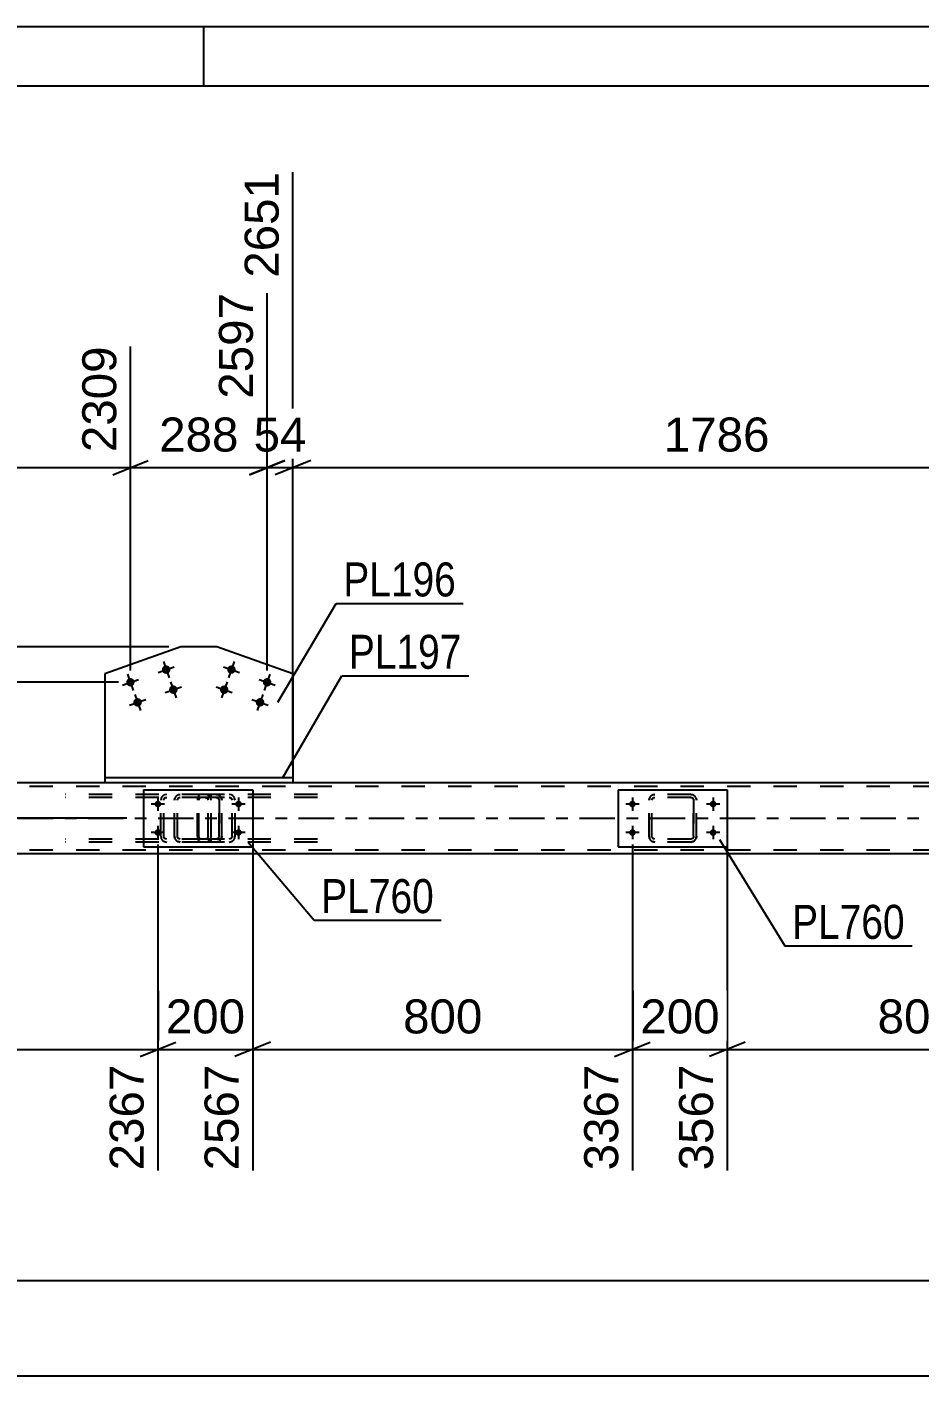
# Model space of a CAD drawing. Header units: millimetres. Extents: x -132 to 709, y -396 to 198.
# Drawn here: x 64.3 to 139.5, y 84 to 197.7 of the extents above; entities that cross this region are included whole.
import ezdxf

# ---------------------------------------------------------------- set-up
doc = ezdxf.new("R2010")
doc.units = ezdxf.units.MM
doc.linetypes.add('DXK_LINE_DOT2', pattern=[3.9198, 1.9599, -1.9599])
doc.linetypes.add('DXK_LINE_DOT3', pattern=[5.9187, 2.979, -0.9799, 0.9799, -0.9799])
doc.styles.add('Arial', font='arial.ttf', dxfattribs={"height": 0.2})
doc.styles.add('Arial Narrow', font='ARIALN.TTF', dxfattribs={"height": 0.2})

# ---------------------------------------------------------------- blocks, each defined once
blk = doc.blocks.new('Unknown-203774460-1113')
at = {"color": 5, "linetype": 'Continuous'}
for p, q in [((709.17, 197.74), (-131.83, 197.74)), ((79.17, 192.74), (79.17, 197.74)), ((704.17, 192.74), (-126.83, 192.74))]:
    blk.add_line(p, q, dxfattribs=at)
blk = doc.blocks.new('Part-203774460-3097 - 2967')
at = {"color": 2, "linetype": 'Continuous'}
for p, q in [((114.09, 133.45), (114.09, 128.65)), ((114.09, 133.45), (123.29, 133.45)), ((123.29, 133.45), (123.29, 128.65)), ((114.09, 128.65), (123.29, 128.65))]:
    blk.add_line(p, q, dxfattribs=at)
blk = doc.blocks.new('Part-203774460-3098 - 2967')
at = {"color": 7, "linetype": 'DXK_LINE_DOT2'}
for p, q in [((116.99, 133.02), (117.17, 133.05)), ((117.17, 133.05), (116.99, 133.02)), ((120.21, 133.05), (117.17, 133.05)), ((120.21, 133.05), (120.4, 133.02)), ((120.4, 133.02), (120.21, 133.05)), ((116.69, 132.57), (116.73, 132.76)), ((116.73, 132.76), (116.69, 132.57)), ((116.69, 129.53), (116.69, 132.57)), ((116.69, 129.53), (116.69, 132.57)), ((116.93, 132.57), (116.95, 132.66)), ((116.93, 129.53), (116.93, 132.57)), ((116.93, 129.53), (116.93, 132.57)), ((116.95, 132.66), (117, 132.74)), ((117, 132.74), (117.08, 132.79)), ((117.08, 132.79), (117.17, 132.81)), ((120.21, 132.81), (117.17, 132.81)), ((120.21, 132.81), (120.3, 132.79)), ((120.3, 132.79), (120.38, 132.74)), ((120.38, 132.74), (120.43, 132.66)), ((120.43, 132.66), (120.45, 132.57)), ((120.45, 129.53), (120.45, 132.57)), ((120.45, 132.57), (120.45, 129.53)), ((120.66, 132.76), (120.69, 132.57)), ((120.69, 132.57), (120.66, 132.76)), ((120.69, 129.53), (120.69, 132.57)), ((120.69, 129.53), (120.69, 132.57)), ((116.73, 129.35), (116.69, 129.53)), ((116.69, 129.53), (116.73, 129.35)), ((116.95, 129.44), (116.93, 129.53)), ((117, 129.36), (116.95, 129.44)), ((117.17, 129.05), (116.99, 129.09)), ((116.99, 129.09), (117.17, 129.05)), ((117.08, 129.31), (117, 129.36)), ((117.17, 129.29), (117.08, 129.31)), ((120.21, 129.29), (117.17, 129.29)), ((120.21, 129.05), (117.17, 129.05)), ((120.3, 129.31), (120.21, 129.29)), ((120.4, 129.09), (120.21, 129.05)), ((120.21, 129.05), (120.4, 129.09)), ((120.38, 129.36), (120.3, 129.31)), ((120.43, 129.44), (120.38, 129.36)), ((120.45, 129.53), (120.43, 129.44)), ((120.69, 129.53), (120.66, 129.35)), ((120.66, 129.35), (120.69, 129.53))]:
    blk.add_line(p, q, dxfattribs=at)
at = {"color": 7, "linetype": 'DXK_LINE_DOT3'}
blk.add_line((118.69, 131.05), (118.69, 131.05), dxfattribs=at)
at = {"color": 7, "linetype": 'DXK_LINE_DOT2'}
for centre, start, end in [((117.17, 132.57), 112.5, 157.5), ((117.17, 132.57), 112.5, 157.5), ((120.21, 132.57), 22.5, 67.5), ((120.21, 132.57), 22.5, 67.5), ((117.17, 129.53), 202.5, 247.5), ((117.17, 129.53), 202.5, 247.5), ((120.21, 129.53), 292.5, 337.5), ((120.21, 129.53), 292.5, 337.5)]:
    blk.add_arc(centre, 0.48, start, end, dxfattribs=at)
blk = doc.blocks.new('Part-203774460-3177 - 2967')
at = {"color": 2, "linetype": 'Continuous'}
for p, q in [((86.67, 134.45), (70.81, 134.45)), ((70.81, 134.45), (70.81, 134.05)), ((86.67, 134.45), (86.67, 134.05)), ((86.67, 134.05), (70.81, 134.05))]:
    blk.add_line(p, q, dxfattribs=at)
blk = doc.blocks.new('Part-203774460-3091 - 2967')
at = {"color": 2, "linetype": 'Continuous'}
for p, q in [((74.09, 133.45), (74.09, 128.65)), ((74.09, 133.45), (83.29, 133.45)), ((83.29, 133.45), (83.29, 128.65)), ((74.09, 128.65), (83.29, 128.65))]:
    blk.add_line(p, q, dxfattribs=at)
blk = doc.blocks.new('Part-203774460-3092 - 2967')
at = {"color": 7, "linetype": 'DXK_LINE_DOT2'}
for p, q in [((76.99, 133.02), (77.17, 133.05)), ((77.17, 133.05), (76.99, 133.02)), ((80.21, 133.05), (77.17, 133.05)), ((80.21, 133.05), (80.4, 133.02)), ((80.4, 133.02), (80.21, 133.05)), ((76.69, 132.57), (76.73, 132.76)), ((76.73, 132.76), (76.69, 132.57)), ((76.69, 129.53), (76.69, 132.57)), ((76.69, 129.53), (76.69, 132.57)), ((76.93, 132.57), (76.95, 132.66)), ((76.93, 129.53), (76.93, 132.57)), ((76.93, 129.53), (76.93, 132.57)), ((76.95, 132.66), (77, 132.74)), ((77, 132.74), (77.08, 132.79)), ((77.08, 132.79), (77.17, 132.81)), ((80.21, 132.81), (77.17, 132.81)), ((80.21, 132.81), (80.3, 132.79)), ((80.3, 132.79), (80.38, 132.74)), ((80.38, 132.74), (80.43, 132.66)), ((80.43, 132.66), (80.45, 132.57)), ((80.45, 129.53), (80.45, 132.57)), ((80.45, 132.57), (80.45, 129.53)), ((80.66, 132.76), (80.69, 132.57)), ((80.69, 132.57), (80.66, 132.76)), ((80.69, 129.53), (80.69, 132.57)), ((80.69, 129.53), (80.69, 132.57)), ((76.73, 129.35), (76.69, 129.53)), ((76.69, 129.53), (76.73, 129.35)), ((76.95, 129.44), (76.93, 129.53)), ((77, 129.36), (76.95, 129.44)), ((77.17, 129.05), (76.99, 129.09)), ((76.99, 129.09), (77.17, 129.05)), ((77.08, 129.31), (77, 129.36)), ((77.17, 129.29), (77.08, 129.31)), ((80.21, 129.29), (77.17, 129.29)), ((80.21, 129.05), (77.17, 129.05)), ((80.3, 129.31), (80.21, 129.29)), ((80.4, 129.09), (80.21, 129.05)), ((80.21, 129.05), (80.4, 129.09)), ((80.38, 129.36), (80.3, 129.31)), ((80.43, 129.44), (80.38, 129.36)), ((80.45, 129.53), (80.43, 129.44)), ((80.69, 129.53), (80.66, 129.35)), ((80.66, 129.35), (80.69, 129.53))]:
    blk.add_line(p, q, dxfattribs=at)
at = {"color": 7, "linetype": 'DXK_LINE_DOT3'}
blk.add_line((78.69, 131.05), (78.69, 131.05), dxfattribs=at)
at = {"color": 7, "linetype": 'DXK_LINE_DOT2'}
for centre, start, end in [((77.17, 132.57), 112.5, 157.5), ((77.17, 132.57), 112.5, 157.5), ((80.21, 132.57), 22.5, 67.5), ((80.21, 132.57), 22.5, 67.5), ((77.17, 129.53), 202.5, 247.5), ((77.17, 129.53), 202.5, 247.5), ((80.21, 129.53), 292.5, 337.5), ((80.21, 129.53), 292.5, 337.5)]:
    blk.add_arc(centre, 0.48, start, end, dxfattribs=at)
blk = doc.blocks.new('Part-203774460-3110 - 2967')
at = {"color": 7, "linetype": 'DXK_LINE_DOT2'}
for p, q in [((611.29, 133.73), (-19.38, 133.73)), ((86.67, 134.05), (70.81, 134.05)), ((611.29, 128.37), (-19.38, 128.37))]:
    blk.add_line(p, q, dxfattribs=at)
at = {"color": 2, "linetype": 'Continuous'}
for p, q in [((70.81, 134.05), (1.88, 134.05)), ((155.95, 134.05), (86.67, 134.05)), ((611.29, 128.05), (-15.38, 128.05))]:
    blk.add_line(p, q, dxfattribs=at)
at = {"color": 7, "linetype": 'DXK_LINE_DOT3'}
blk.add_line((-19.38, 131.05), (611.29, 131.05), dxfattribs=at)
blk = doc.blocks.new('Bolt-203774460-3150 - 2967')
at = {"linetype": 'Continuous'}
for points in [[(75.29, 131.97, -1), (75.29, 132.53, -1)], [(82.09, 131.97, -1), (82.09, 132.53, -1)], [(75.29, 129.57, -1), (75.29, 130.13, -1)], [(82.09, 129.57, -1), (82.09, 130.13, -1)]]:
    blk.add_hatch(color=1, dxfattribs=at).paths.add_polyline_path(points)
at = {"color": 1, "linetype": 'Continuous'}
for p, q in [((75.85, 132.25), (74.73, 132.25)), ((75.29, 132.81), (75.29, 131.69)), ((82.65, 132.25), (81.53, 132.25)), ((82.09, 132.81), (82.09, 131.69)), ((75.85, 129.85), (74.73, 129.85)), ((75.29, 130.41), (75.29, 129.29)), ((82.65, 129.85), (81.53, 129.85)), ((82.09, 130.41), (82.09, 129.29))]:
    blk.add_line(p, q, dxfattribs=at)
blk = doc.blocks.new('Bolt-203774460-3152 - 2967')
at = {"linetype": 'Continuous'}
for points in [[(115.29, 131.97, -1), (115.29, 132.53, -1)], [(122.09, 131.97, -1), (122.09, 132.53, -1)], [(115.29, 129.57, -1), (115.29, 130.13, -1)], [(122.09, 129.57, -1), (122.09, 130.13, -1)]]:
    blk.add_hatch(color=1, dxfattribs=at).paths.add_polyline_path(points)
at = {"color": 1, "linetype": 'Continuous'}
for p, q in [((115.85, 132.25), (114.73, 132.25)), ((115.29, 132.81), (115.29, 131.69)), ((122.65, 132.25), (121.53, 132.25)), ((122.09, 132.81), (122.09, 131.69)), ((115.85, 129.85), (114.73, 129.85)), ((115.29, 130.41), (115.29, 129.29)), ((122.65, 129.85), (121.53, 129.85)), ((122.09, 130.41), (122.09, 129.29))]:
    blk.add_line(p, q, dxfattribs=at)
blk = doc.blocks.new('Bolt-203774460-3155 - 2967')
at = {"linetype": 'Continuous'}
for points in [[(76.33, 143.7, -1), (75.65, 143.46, -1)], [(73.31, 142.63, -1), (72.64, 142.39, -1)], [(76.93, 142.01, -1), (76.25, 141.77, -1)], [(73.92, 140.94, -1), (73.24, 140.7, -1)]]:
    blk.add_hatch(color=1, dxfattribs=at).paths.add_polyline_path(points)
at = {"color": 1, "linetype": 'Continuous'}
for p, q in [((75.31, 143.34), (76.67, 143.82)), ((75.75, 144.26), (76.23, 142.9)), ((72.3, 142.27), (73.65, 142.75)), ((72.73, 143.19), (73.22, 141.83)), ((75.91, 141.64), (77.27, 142.13)), ((76.35, 142.56), (76.83, 141.21)), ((72.9, 140.58), (74.26, 141.06)), ((73.34, 141.49), (73.82, 140.14))]:
    blk.add_line(p, q, dxfattribs=at)
blk = doc.blocks.new('Part-203774460-3159 - 2967')
at = {"color": 7, "linetype": 'DXK_LINE_DOT2'}
for p, q in [((78.89, 133.05), (78.79, 133.02)), ((88.74, 133.05), (78.89, 133.05)), ((79.79, 132.81), (79.79, 133.05)), ((81.49, 133.02), (81.3, 133.05)), ((78.64, 132.76), (78.62, 132.57)), ((78.62, 129.53), (78.62, 132.57)), ((78.7, 132.91), (78.64, 132.76)), ((78.79, 133.02), (78.7, 132.91)), ((78.75, 132.57), (78.76, 132.66)), ((78.75, 129.53), (78.75, 132.57)), ((78.76, 132.66), (78.79, 132.74)), ((78.79, 132.74), (78.84, 132.79)), ((78.84, 132.79), (78.89, 132.81)), ((88.74, 132.81), (78.89, 132.81)), ((81.3, 132.81), (81.39, 132.79)), ((81.39, 132.79), (81.47, 132.74)), ((81.47, 132.74), (81.53, 132.66)), ((81.53, 132.66), (81.55, 132.57)), ((81.55, 129.53), (81.55, 132.57)), ((81.8, 132.57), (81.76, 132.76)), ((81.8, 129.53), (81.8, 132.57)), ((78.62, 129.53), (78.64, 129.35)), ((78.64, 129.35), (78.7, 129.19)), ((78.7, 129.19), (78.79, 129.09)), ((78.76, 129.44), (78.75, 129.53)), ((78.79, 129.36), (78.76, 129.44)), ((78.84, 129.31), (78.79, 129.36)), ((78.79, 129.09), (78.89, 129.05)), ((78.89, 129.29), (78.84, 129.31)), ((88.74, 129.29), (78.89, 129.29)), ((88.74, 129.05), (78.89, 129.05)), ((79.79, 129.05), (79.79, 129.29)), ((81.39, 129.31), (81.3, 129.29)), ((81.3, 129.05), (81.49, 129.09)), ((81.47, 129.36), (81.39, 129.31)), ((81.53, 129.44), (81.47, 129.36)), ((81.55, 129.53), (81.53, 129.44)), ((81.76, 129.35), (81.8, 129.53))]:
    blk.add_line(p, q, dxfattribs=at)
for centre, start, end in [((81.31, 132.56), 23.8951, 68.8487), ((81.31, 129.55), 291.1513, 336.1049)]:
    blk.add_arc(centre, 0.492, start, end, dxfattribs=at)
blk = doc.blocks.new('Bolt-203774460-3188 - 2967')
at = {"linetype": 'Continuous'}
for points in [[(81.82, 143.46, -1), (81.15, 143.7, -1)], [(81.22, 141.77, -1), (80.54, 142.01, -1)], [(84.84, 142.39, -1), (84.16, 142.63, -1)], [(84.24, 140.7, -1), (83.56, 140.94, -1)]]:
    blk.add_hatch(color=1, dxfattribs=at).paths.add_polyline_path(points)
at = {"color": 1, "linetype": 'Continuous'}
for p, q in [((80.81, 143.82), (82.16, 143.34)), ((81.73, 144.26), (81.24, 142.9)), ((80.2, 142.13), (81.56, 141.64)), ((81.12, 142.56), (80.64, 141.21)), ((83.82, 142.75), (85.18, 142.27)), ((84.74, 143.19), (84.26, 141.83)), ((83.22, 141.06), (84.58, 140.58)), ((84.14, 141.49), (83.66, 140.14))]:
    blk.add_line(p, q, dxfattribs=at)
blk = doc.blocks.new('Part-203774460-3300 - 2967')
at = {"color": 2, "linetype": 'Continuous'}
for p, q in [((77.22, 145.5), (70.81, 143.23)), ((80.26, 145.5), (77.22, 145.5)), ((86.67, 143.23), (80.26, 145.5)), ((70.81, 143.23), (70.81, 134.45)), ((86.67, 143.23), (86.67, 134.45))]:
    blk.add_line(p, q, dxfattribs=at)
at = {"color": 7, "linetype": 'DXK_LINE_DOT2'}
blk.add_line((86.67, 134.45), (70.81, 134.45), dxfattribs=at)
blk = doc.blocks.new('Part-203774460-3323 - 2967')
at = {"color": 7, "linetype": 'DXK_LINE_DOT2'}
for p, q in [((79.28, 133.05), (67.5, 133.05)), ((76.04, 133.05), (75.84, 133.02)), ((79.47, 133.02), (79.28, 133.05)), ((79.28, 132.81), (67.5, 132.81)), ((75.57, 132.76), (75.53, 132.57)), ((75.53, 129.53), (75.53, 132.57)), ((75.78, 132.57), (75.8, 132.66)), ((75.78, 129.53), (75.78, 132.57)), ((75.8, 132.66), (75.86, 132.74)), ((75.86, 132.74), (75.94, 132.79)), ((75.94, 132.79), (76.04, 132.81)), ((79.28, 132.81), (79.37, 132.79)), ((79.37, 132.79), (79.46, 132.74)), ((79.46, 132.74), (79.51, 132.66)), ((79.51, 132.66), (79.53, 132.57)), ((79.53, 129.53), (79.53, 132.57)), ((79.79, 132.57), (79.75, 132.76)), ((79.79, 129.53), (79.79, 132.57)), ((79.28, 129.29), (67.5, 129.29)), ((79.28, 129.05), (67.5, 129.05)), ((75.53, 129.53), (75.57, 129.35)), ((75.8, 129.44), (75.78, 129.53)), ((75.86, 129.36), (75.8, 129.44)), ((75.84, 129.09), (76.04, 129.05)), ((75.94, 129.31), (75.86, 129.36)), ((76.04, 129.29), (75.94, 129.31)), ((79.37, 129.31), (79.28, 129.29)), ((79.28, 129.05), (79.47, 129.09)), ((79.46, 129.36), (79.37, 129.31)), ((79.51, 129.44), (79.46, 129.36)), ((79.53, 129.53), (79.51, 129.44)), ((79.75, 129.35), (79.79, 129.53))]:
    blk.add_line(p, q, dxfattribs=at)
for centre, start, end in [((76.02, 132.55), 110.7583, 155.68), ((79.29, 132.55), 24.32, 69.2417), ((76.02, 129.55), 204.32, 249.2417), ((79.29, 129.55), 290.7583, 335.68)]:
    blk.add_arc(centre, 0.496, start, end, dxfattribs=at)
blk = doc.blocks.new('StraightDimension-203774460-3710 - 2967')
at = {"color": 7, "linetype": 'Continuous'}
blk.add_line((-20.18, 84.05), (644.02, 84.05), dxfattribs=at)
blk = doc.blocks.new('StraightDimension-203774460-22650 - 2967')
at = {"color": 7, "linetype": 'Continuous'}
for p, q in [((123.29, 128.85), (123.29, 101.38)), ((155.29, 128.85), (155.29, 101.38)), ((124.79, 112.17), (121.79, 110.97)), ((123.29, 111.57), (155.29, 111.57)), ((153.79, 110.97), (156.79, 112.17))]:
    blk.add_line(p, q, dxfattribs=at)
at = {"color": 0}
blk.add_wipeout([(143.23, 112.32), (143.23, 116.52), (135.36, 116.52), (135.36, 112.32)], dxfattribs=at)
at = {"color": 3, "style": 'Arial'}
blk.add_text('800', height=2.865, dxfattribs=at).set_placement((135.96, 112.92))
at = {"color": 0, "linetype": 'Continuous'}
blk.add_wipeout([(154.69, 110.87), (150.49, 110.87), (150.49, 100.78), (154.69, 100.78)], dxfattribs=at)
at = {"color": 3, "linetype": 'Continuous', "style": 'Arial'}
blk.add_text('4367', height=2.865, rotation=90.0002, dxfattribs=at).set_placement((154.09, 101.38))
blk = doc.blocks.new('StraightDimension-203774460-4353 - 2967')
at = {"color": 7, "linetype": 'Continuous'}
blk.add_line((-19.38, 92.1), (643.22, 92.1), dxfattribs=at)
blk = doc.blocks.new('StraightDimension-203774460-22651 - 2967')
at = {"color": 7, "linetype": 'Continuous'}
for p, q in [((115.29, 128.85), (115.29, 101.38)), ((123.29, 128.85), (123.29, 101.38)), ((113.79, 110.97), (116.79, 112.17)), ((115.29, 111.57), (123.29, 111.57)), ((124.79, 112.17), (121.79, 110.97))]:
    blk.add_line(p, q, dxfattribs=at)
at = {"color": 0}
blk.add_wipeout([(123.23, 112.32), (123.23, 116.52), (115.36, 116.52), (115.36, 112.32)], dxfattribs=at)
at = {"color": 0, "linetype": 'Continuous'}
blk.add_wipeout([(122.69, 110.87), (118.49, 110.87), (118.49, 100.78), (122.69, 100.78)], dxfattribs=at)
at = {"color": 3, "style": 'Arial'}
blk.add_text('200', height=2.865, dxfattribs=at).set_placement((115.96, 112.92))
at = {"color": 3, "linetype": 'Continuous', "style": 'Arial'}
blk.add_text('3567', height=2.865, rotation=90.0002, dxfattribs=at).set_placement((122.09, 101.38))
blk = doc.blocks.new('StraightDimension-203774460-22652 - 2967')
at = {"color": 7, "linetype": 'Continuous'}
for p, q in [((83.29, 128.85), (83.29, 101.38)), ((115.29, 128.85), (115.29, 101.38)), ((84.79, 112.17), (81.79, 110.97)), ((83.29, 111.57), (115.29, 111.57)), ((113.79, 110.97), (116.79, 112.17))]:
    blk.add_line(p, q, dxfattribs=at)
at = {"color": 0}
blk.add_wipeout([(103.23, 112.32), (103.23, 116.52), (95.36, 116.52), (95.36, 112.32)], dxfattribs=at)
at = {"color": 3, "style": 'Arial'}
blk.add_text('800', height=2.865, dxfattribs=at).set_placement((95.96, 112.92))
at = {"color": 0, "linetype": 'Continuous'}
blk.add_wipeout([(114.69, 110.87), (110.49, 110.87), (110.49, 100.78), (114.69, 100.78)], dxfattribs=at)
at = {"color": 3, "linetype": 'Continuous', "style": 'Arial'}
blk.add_text('3367', height=2.865, rotation=90.0002, dxfattribs=at).set_placement((114.09, 101.38))
blk = doc.blocks.new('StraightDimension-203774460-22653 - 2967')
at = {"color": 7, "linetype": 'Continuous'}
for p, q in [((75.29, 128.85), (75.29, 101.38)), ((83.29, 128.85), (83.29, 101.38)), ((73.79, 110.97), (76.79, 112.17)), ((75.29, 111.57), (83.29, 111.57)), ((84.79, 112.17), (81.79, 110.97))]:
    blk.add_line(p, q, dxfattribs=at)
at = {"color": 0}
blk.add_wipeout([(83.23, 112.32), (83.23, 116.52), (75.36, 116.52), (75.36, 112.32)], dxfattribs=at)
at = {"color": 0, "linetype": 'Continuous'}
blk.add_wipeout([(82.69, 110.87), (78.49, 110.87), (78.49, 100.78), (82.69, 100.78)], dxfattribs=at)
at = {"color": 3, "style": 'Arial'}
blk.add_text('200', height=2.865, dxfattribs=at).set_placement((75.96, 112.92))
at = {"color": 3, "linetype": 'Continuous', "style": 'Arial'}
blk.add_text('2567', height=2.865, rotation=90.0002, dxfattribs=at).set_placement((82.09, 101.38))
blk = doc.blocks.new('StraightDimension-203774460-22654 - 2967')
at = {"color": 7, "linetype": 'Continuous'}
for p, q in [((43.29, 128.85), (43.29, 101.38)), ((75.29, 128.85), (75.29, 101.38)), ((44.79, 112.17), (41.79, 110.97)), ((43.29, 111.57), (75.29, 111.57)), ((73.79, 110.97), (76.79, 112.17))]:
    blk.add_line(p, q, dxfattribs=at)
at = {"color": 0}
blk.add_wipeout([(63.23, 112.32), (63.23, 116.52), (55.36, 116.52), (55.36, 112.32)], dxfattribs=at)
at = {"color": 3, "style": 'Arial'}
blk.add_text('800', height=2.865, dxfattribs=at).set_placement((55.96, 112.92))
at = {"color": 0, "linetype": 'Continuous'}
blk.add_wipeout([(74.69, 110.87), (70.49, 110.87), (70.49, 100.78), (74.69, 100.78)], dxfattribs=at)
at = {"color": 3, "linetype": 'Continuous', "style": 'Arial'}
blk.add_text('2367', height=2.865, rotation=90.0002, dxfattribs=at).set_placement((74.09, 101.38))
blk = doc.blocks.new('StraightDimension-203774460-22956 - 2967')
at = {"color": 7, "linetype": 'Continuous'}
for p, q in [((86.67, 135.45), (86.67, 185.5)), ((158.11, 143.51), (158.11, 170.8)), ((88.17, 161.21), (85.17, 160.01)), ((86.67, 160.61), (158.11, 160.61)), ((156.61, 160.01), (159.61, 161.21))]:
    blk.add_line(p, q, dxfattribs=at)
at = {"color": 0}
blk.add_wipeout([(127.43, 161.36), (127.43, 165.56), (117.34, 165.56), (117.34, 161.36)], dxfattribs=at)
at = {"color": 3, "style": 'Arial'}
blk.add_text('1786', height=2.865, dxfattribs=at).set_placement((117.94, 161.96))
at = {"color": 0, "linetype": 'Continuous'}
blk.add_wipeout([(157.51, 171.4), (153.31, 171.4), (153.31, 161.31), (157.51, 161.31)], dxfattribs=at)
at = {"color": 3, "linetype": 'Continuous', "style": 'Arial'}
blk.add_text('4437', height=2.865, rotation=90.0002, dxfattribs=at).set_placement((156.91, 161.91))
blk = doc.blocks.new('StraightDimension-203774460-22957 - 2967')
at = {"color": 7, "linetype": 'Continuous'}
for p, q in [((86.67, 135.45), (86.67, 185.5)), ((84.5, 143.51), (84.5, 175.3)), ((83, 160.01), (86, 161.21)), ((84.5, 160.61), (86.67, 160.61)), ((88.17, 161.21), (85.17, 160.01))]:
    blk.add_line(p, q, dxfattribs=at)
at = {"color": 0, "linetype": 'Continuous'}
blk.add_wipeout([(86.07, 186.1), (81.87, 186.1), (81.87, 176.01), (86.07, 176.01)], dxfattribs=at)
at = {"color": 3, "linetype": 'Continuous', "style": 'Arial'}
blk.add_text('2651', height=2.865, rotation=90.0002, dxfattribs=at).set_placement((85.47, 176.61))
at = {"color": 0}
blk.add_wipeout([(88.41, 161.36), (88.41, 165.56), (82.76, 165.56), (82.76, 161.36)], dxfattribs=at)
at = {"color": 3, "style": 'Arial'}
blk.add_text('54', height=2.865, dxfattribs=at).set_placement((83.36, 161.96))
blk = doc.blocks.new('StraightDimension-203774460-22958 - 2967')
at = {"color": 7, "linetype": 'Continuous'}
for p, q in [((84.5, 143.51), (84.5, 175.3)), ((72.98, 143.51), (72.98, 170.8)), ((71.48, 160.01), (74.48, 161.21)), ((72.98, 160.61), (84.5, 160.61)), ((86, 161.21), (83, 160.01))]:
    blk.add_line(p, q, dxfattribs=at)
at = {"color": 0}
blk.add_wipeout([(82.67, 161.36), (82.67, 165.56), (74.8, 165.56), (74.8, 161.36)], dxfattribs=at)
at = {"color": 3, "style": 'Arial'}
blk.add_text('288', height=2.865, dxfattribs=at).set_placement((75.4, 161.96))
at = {"color": 0, "linetype": 'Continuous'}
blk.add_wipeout([(83.9, 175.9), (79.7, 175.9), (79.7, 165.81), (83.9, 165.81)], dxfattribs=at)
at = {"color": 3, "linetype": 'Continuous', "style": 'Arial'}
blk.add_text('2597', height=2.865, rotation=90.0002, dxfattribs=at).set_placement((83.3, 166.41))
blk = doc.blocks.new('StraightDimension-203774460-22959 - 2967')
at = {"color": 7, "linetype": 'Continuous'}
for p, q in [((1.88, 135.45), (1.88, 181.18)), ((72.98, 143.51), (72.98, 170.8)), ((3.38, 161.21), (0.38, 160.01)), ((1.88, 160.61), (72.98, 160.61)), ((71.48, 160.01), (74.48, 161.21))]:
    blk.add_line(p, q, dxfattribs=at)
at = {"color": 0}
blk.add_wipeout([(42.47, 161.36), (42.47, 165.56), (32.38, 165.56), (32.38, 161.36)], dxfattribs=at)
at = {"color": 3, "style": 'Arial'}
blk.add_text('1777', height=2.865, dxfattribs=at).set_placement((32.98, 161.96))
at = {"color": 0, "linetype": 'Continuous'}
blk.add_wipeout([(72.38, 171.4), (68.18, 171.4), (68.18, 161.31), (72.38, 161.31)], dxfattribs=at)
at = {"color": 3, "linetype": 'Continuous', "style": 'Arial'}
blk.add_text('2309', height=2.865, rotation=90.0002, dxfattribs=at).set_placement((71.78, 161.91))
blk = doc.blocks.new('StraightDimension-203774460-23158 - 2967')
at = {"color": 7, "linetype": 'Continuous'}
for p, q in [((61.79, 145.5), (61.79, 152.2)), ((61.79, 145.5), (61.79, 152.2)), ((61.19, 147), (62.39, 144)), ((76.22, 145.5), (58.94, 145.5)), ((61.79, 142.51), (61.79, 145.5)), ((62.39, 141.01), (61.19, 144.01)), ((71.98, 142.51), (58.94, 142.51))]:
    blk.add_line(p, q, dxfattribs=at)
at = {"color": 0}
blk.add_wipeout([(61.04, 151.68), (56.84, 151.68), (56.84, 146.03), (61.04, 146.03)], dxfattribs=at)
at = {"color": 3, "style": 'Arial'}
blk.add_text('75', height=2.865, rotation=90.0002, dxfattribs=at).set_placement((60.44, 146.63))
blk = doc.blocks.new('StraightDimension-203774460-23159 - 2967')
at = {"color": 7, "linetype": 'Continuous'}
for p, q in [((61.19, 144.01), (62.39, 141.01)), ((71.98, 142.51), (58.94, 142.51)), ((61.79, 131.05), (61.79, 142.51)), ((62.39, 129.55), (61.19, 132.55)), ((72.67, 131.05), (58.94, 131.05))]:
    blk.add_line(p, q, dxfattribs=at)
at = {"color": 0}
blk.add_wipeout([(61.04, 140.72), (56.84, 140.72), (56.84, 132.85), (61.04, 132.85)], dxfattribs=at)
at = {"color": 3, "style": 'Arial'}
blk.add_text('287', height=2.865, rotation=90.0002, dxfattribs=at).set_placement((60.44, 133.45))
blk = doc.blocks.new('Mark-203774460-3087 - 2967')
at = {"color": 30, "linetype": 'Continuous'}
for p, q in [((82.89, 129.05), (88.46, 122.46)), ((88.46, 122.46), (99.16, 122.46))]:
    blk.add_line(p, q, dxfattribs=at)
at = {"color": 0}
blk.add_wipeout([(98.56, 123.06), (98.56, 126.06), (89.06, 126.06), (89.06, 123.06)], dxfattribs=at)
blk.add_wipeout([(98.56, 123.06), (98.56, 126.06), (89.06, 126.06), (89.06, 123.06)], dxfattribs=at)
at = {"color": 3, "style": 'Arial Narrow'}
blk.add_text('PL760', height=2.863, dxfattribs=at).set_placement((89.06, 123.06))
blk = doc.blocks.new('Mark-203774460-3093 - 2967')
at = {"color": 30, "linetype": 'Continuous'}
for p, q in [((122.64, 129.25), (128.15, 120.29)), ((128.15, 120.29), (138.86, 120.29))]:
    blk.add_line(p, q, dxfattribs=at)
at = {"color": 0}
blk.add_wipeout([(138.26, 120.89), (138.26, 123.89), (128.75, 123.89), (128.75, 120.89)], dxfattribs=at)
blk.add_wipeout([(138.26, 120.89), (138.26, 123.89), (128.75, 123.89), (128.75, 120.89)], dxfattribs=at)
at = {"color": 3, "style": 'Arial Narrow'}
blk.add_text('PL760', height=2.863, dxfattribs=at).set_placement((128.75, 120.89))
blk = doc.blocks.new('Mark-203774460-3173 - 2967')
at = {"color": 30, "linetype": 'Continuous'}
for p, q in [((85.8, 134.42), (90.79, 143.05)), ((90.79, 143.05), (101.5, 143.05))]:
    blk.add_line(p, q, dxfattribs=at)
at = {"color": 0}
blk.add_wipeout([(100.9, 143.65), (100.9, 146.65), (91.39, 146.65), (91.39, 143.65)], dxfattribs=at)
blk.add_wipeout([(100.9, 143.65), (100.9, 146.65), (91.39, 146.65), (91.39, 143.65)], dxfattribs=at)
at = {"color": 3, "style": 'Arial Narrow'}
blk.add_text('PL197', height=2.863, dxfattribs=at).set_placement((91.39, 143.65))
blk = doc.blocks.new('Mark-203774460-3296 - 2967')
at = {"color": 30, "linetype": 'Continuous'}
for p, q in [((85.39, 140.85), (90.32, 149.15)), ((90.32, 149.15), (101.02, 149.15))]:
    blk.add_line(p, q, dxfattribs=at)
at = {"color": 0}
blk.add_wipeout([(100.42, 149.75), (100.42, 152.75), (90.92, 152.75), (90.92, 149.75)], dxfattribs=at)
blk.add_wipeout([(100.42, 149.75), (100.42, 152.75), (90.92, 152.75), (90.92, 149.75)], dxfattribs=at)
at = {"color": 3, "style": 'Arial Narrow'}
blk.add_text('PL196', height=2.863, dxfattribs=at).set_placement((90.92, 149.75))

msp = doc.modelspace()

# ---------------------------------------------------------------- block references
for name in ['Unknown-203774460-1113', 'Part-203774460-3300 - 2967', 'Bolt-203774460-3155 - 2967', 'Bolt-203774460-3188 - 2967', 'Part-203774460-3177 - 2967', 'Part-203774460-3110 - 2967', 'Part-203774460-3323 - 2967', 'Part-203774460-3091 - 2967', 'Part-203774460-3092 - 2967', 'Part-203774460-3159 - 2967', 'Part-203774460-3097 - 2967', 'Part-203774460-3098 - 2967', 'Bolt-203774460-3150 - 2967', 'Bolt-203774460-3152 - 2967']:
    msp.add_blockref(name, (0, 0))

# ---------------------------------------------------------------- next in the draw order: block references
for name in ['StraightDimension-203774460-22956 - 2967', 'StraightDimension-203774460-3710 - 2967']:
    msp.add_blockref(name, (0, 0))

# ---------------------------------------------------------------- next in the draw order: block references
for name in ['StraightDimension-203774460-22957 - 2967', 'StraightDimension-203774460-22650 - 2967']:
    msp.add_blockref(name, (0, 0))

# ---------------------------------------------------------------- next in the draw order: block references
for name in ['StraightDimension-203774460-22958 - 2967', 'StraightDimension-203774460-4353 - 2967']:
    msp.add_blockref(name, (0, 0))

# ---------------------------------------------------------------- next in the draw order: block references
for name in ['StraightDimension-203774460-22959 - 2967', 'Mark-203774460-3173 - 2967', 'StraightDimension-203774460-22651 - 2967']:
    msp.add_blockref(name, (0, 0))

# ---------------------------------------------------------------- next in the draw order: block references
for name in ['Mark-203774460-3296 - 2967', 'StraightDimension-203774460-23158 - 2967', 'StraightDimension-203774460-22652 - 2967', 'Mark-203774460-3093 - 2967']:
    msp.add_blockref(name, (0, 0))

# ---------------------------------------------------------------- next in the draw order: block references
for name in ['StraightDimension-203774460-23159 - 2967', 'StraightDimension-203774460-22653 - 2967']:
    msp.add_blockref(name, (0, 0))

# ---------------------------------------------------------------- next in the draw order: block references
for name in ['StraightDimension-203774460-22654 - 2967', 'Mark-203774460-3087 - 2967']:
    msp.add_blockref(name, (0, 0))

doc.saveas('drawing.dxf')
